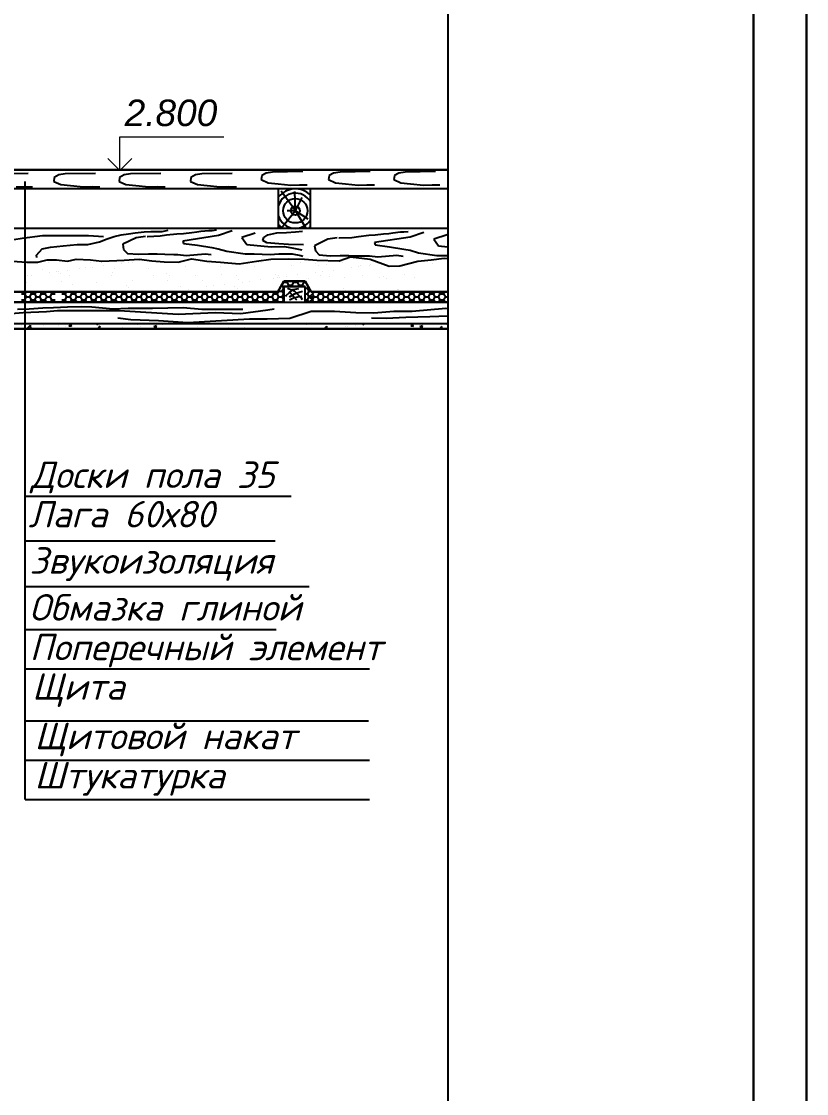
# Model space of a CAD drawing. Header units: millimetres. Extents: x 84778 to 227326, y -44398 to 146312.
# Drawn here: x 219918 to 227326, y -8032 to 2085 of the extents above; entities that cross this region are included whole.
import ezdxf

# ---------------------------------------------------------------- set-up
doc = ezdxf.new("R2010")
doc.units = ezdxf.units.MM
doc.header["$LTSCALE"] = 10
doc.layers.add('Основная', color=7, linetype='Continuous', lineweight=30)
doc.layers.add('Тонкая', color=7, linetype='Continuous', lineweight=25)
doc.layers.add('Размерная', color=7, linetype='Continuous')
doc.styles.add('Isocpeur', font='isocpeui.ttf')
doc.styles.add('STIL 888', font='ARIALI.TTF')

msp = doc.modelspace()

# ---------------------------------------------------------------- linework, layer by layer
at = {"lineweight": 30}
for p, q in [((227326.4, 15002.5), (227326.4, -44397.5)), ((226826.4, 14502.5), (226826.4, -43897.5))]:
    msp.add_line(p, q, dxfattribs=at)
at = {"layer": 'Основная', "ltscale": 50}
for p, q in [((216066.7, 684.6), (223942.8, 684.6)), ((216066.7, 684.6), (223942.8, 684.6)), ((216066.7, -815.4), (223942.8, -815.4)), ((216066.7, -815.4), (223942.8, -815.4)), ((216068.9, -815.4), (223942.8, -815.4))]:
    msp.add_line(p, q, dxfattribs=at)
at = {"layer": 'Размерная', "linetype": 'Continuous', "lineweight": 20}
for p, q in [((220847.5, 997.7), (221827.6, 997.7)), ((220847.5, 677.7), (220847.5, 997.7)), ((220734.4, 790.9), (220847.5, 677.7)), ((220960.6, 790.9), (220847.5, 677.7))]:
    msp.add_line(p, q, dxfattribs=at)
at = {"layer": 'Тонкая', "ltscale": 50}
for p, q in [((223942.8, 5074.8), (223942.8, -9730.4)), ((216068.9, 684.6), (223942.8, 684.6)), ((216068.9, 684.6), (223942.8, 684.6)), ((216068.9, 134.6), (223942.8, 134.6)), ((216068.9, -765.4), (223942.8, -765.4)), ((216068.9, -815.4), (223942.8, -815.4))]:
    msp.add_line(p, q, dxfattribs=at)
at = {"layer": 'Тонкая', "linetype": 'Continuous', "ltscale": 1000}
for p, q in [((219980.3, 651.6), (219695.2, 646.5)), ((220227.7, 613.7), (220222.6, 575.9)), ((220270.6, 636.4), (220227.7, 613.7)), ((220331.2, 646.5), (220270.6, 636.4)), ((220616.3, 651.6), (220331.2, 646.5)), ((220843.4, 613.7), (220838.4, 575.9)), ((220886.3, 636.4), (220843.4, 613.7)), ((220946.9, 646.5), (220886.3, 636.4)), ((221232.1, 651.6), (220946.9, 646.5)), ((221517.3, 613.7), (221512.2, 575.9)), ((221560.2, 636.4), (221517.3, 613.7)), ((221620.8, 646.5), (221560.2, 636.4)), ((221905.9, 651.6), (221620.8, 646.5)), ((222184.8, 630.1), (222179.7, 592.3)), ((222227.7, 652.8), (222184.8, 630.1)), ((222288.3, 662.9), (222227.7, 652.8)), ((222573.4, 667.9), (222288.3, 662.9)), ((222820.8, 630.1), (222815.7, 592.3)), ((222863.7, 652.8), (222820.8, 630.1)), ((222924.2, 662.9), (222863.7, 652.8)), ((223209.4, 667.9), (222924.2, 662.9)), ((223436.5, 630.1), (223431.5, 592.3)), ((223479.4, 652.8), (223436.5, 630.1)), ((223540, 662.9), (223479.4, 652.8)), ((223825.2, 667.9), (223540, 662.9)), ((216068.9, 509.6), (223942.8, 509.6)), ((219866.8, 523), (219947.5, 528)), ((219947.5, 528), (220020.7, 525.5)), ((219952.2, -5257.6), (219952.2, 575.6)), ((220222.6, 575.9), (220288.3, 545.7)), ((220288.3, 545.7), (220381.6, 535.6)), ((220381.6, 535.6), (220502.8, 523)), ((220502.8, 523), (220583.5, 528)), ((220583.5, 528), (220656.7, 525.5)), ((220838.4, 575.9), (220904, 545.7)), ((220904, 545.7), (220997.4, 535.6)), ((220997.4, 535.6), (221118.5, 523)), ((221118.5, 523), (221199.3, 528)), ((221199.3, 528), (221272.4, 525.5)), ((221512.2, 575.9), (221577.9, 545.7)), ((221577.9, 545.7), (221671.2, 535.6)), ((221671.2, 535.6), (221792.4, 523)), ((221792.4, 523), (221873.1, 528)), ((221873.1, 528), (221946.3, 525.5)), ((222179.7, 592.3), (222245.4, 562)), ((222245.4, 562), (222338.7, 552)), ((222338.7, 552), (222459.9, 539.3)), ((222344.1, 135.5), (222344.1, 509.6)), ((222459.9, 539.3), (222540.6, 544.4)), ((222540.6, 544.4), (222613.8, 541.9)), ((222644.1, 135.5), (222644.1, 509.6)), ((222815.7, 592.3), (222881.3, 562)), ((222881.3, 562), (222974.7, 552)), ((222974.7, 552), (223095.8, 539.3)), ((223095.8, 539.3), (223176.6, 544.4)), ((223176.6, 544.4), (223249.8, 541.9)), ((223431.5, 592.3), (223497.1, 562)), ((223497.1, 562), (223590.5, 552)), ((223590.5, 552), (223711.6, 539.3)), ((223711.6, 539.3), (223792.4, 544.4)), ((223792.4, 544.4), (223865.5, 541.9)), ((222502.6, 298.4), (222369, 482.1)), ((222502.6, 298.4), (222497.4, 481.7)), ((222502.6, 298.4), (222566.9, 423.2)), ((222502.6, 298.4), (222370.7, 135.5)), ((222502.6, 298.4), (222425.7, 296.5)), ((222502.6, 298.4), (222619.7, 221.4)), ((222502.6, 298.4), (222598.1, 139.5)), ((221075.9, 98.9), (221137.5, 103.7)), ((221137.5, 103.7), (221173, 101.3)), ((221173, 101.3), (221246.3, 103.7)), ((221246.3, 103.7), (221300.8, 115.5)), ((221574, 98.9), (221611.9, 106)), ((221611.9, 106), (221685.3, 113)), ((221685.3, 113), (221716, 113)), ((221716, 113), (221758.6, 117.8)), ((221905.1, 108.1), (221777.7, 64.9)), ((222504, 100.9), (222568.9, 105.7)), ((223525.6, 98.6), (223568.2, 103.4)), ((219768.5, 13.2), (219925.2, 39.3)), ((219925.2, 39.3), (220116.6, 65.4)), ((220116.6, 65.4), (220264.6, 65.4)), ((220264.6, 65.4), (220421.2, 65.4)), ((220421.2, 65.4), (220551.7, 65.4)), ((220543.4, -19.3), (220654.7, 6.7)), ((220551.7, 65.4), (220691, 56.7)), ((220654.7, 6.7), (220728, 35.1)), ((220728, 35.1), (220791.9, 56.4)), ((220791.9, 56.4), (220858.2, 70.6)), ((220858.2, 70.6), (220926.8, 80)), ((221000.2, 44.6), (220874.8, -16.9)), ((220926.8, 80), (220990.7, 89.5)), ((220990.7, 89.5), (221075.9, 98.9)), ((221087.8, 56.4), (221000.2, 44.6)), ((221103.1, 56.3), (221107.8, 56.3)), ((221107.8, 56.3), (221226.1, 61)), ((221226.1, 61), (221287.7, 70.5)), ((221287.7, 70.5), (221384.7, 82.3)), ((221384.7, 82.3), (221446.2, 84.7)), ((221777.7, 64.9), (221441, 12)), ((221441, 12), (221445.8, -9.6)), ((221446.2, 84.7), (221524.3, 94.1)), ((221524.3, 94.1), (221574, 98.9)), ((222124, 86.5), (221998.9, 45.6)), ((221998.9, 45.6), (222044.6, -19.2)), ((222196.1, 19.2), (222205.7, 45.6)), ((222234.6, -4.8), (222196.1, 19.2)), ((222205.7, 45.6), (222241.8, 72.1)), ((222241.8, 72.1), (222328.4, 88.9)), ((222328.4, 88.9), (222419.8, 93.7)), ((222419.8, 93.7), (222504, 100.9)), ((222809.8, 30.1), (222684.3, -31.3)), ((222897.3, 42), (222809.8, 30.1)), ((222912.6, 41.9), (222917.4, 41.9)), ((222917.4, 41.9), (223035.7, 46.6)), ((223035.7, 46.6), (223097.2, 56.1)), ((223097.2, 56.1), (223194.3, 67.9)), ((223194.3, 67.9), (223255.8, 70.3)), ((223587.2, 50.4), (223250.5, -2.4)), ((223255.8, 70.3), (223333.9, 79.7)), ((223333.9, 79.7), (223383.6, 84.4)), ((223383.6, 84.4), (223421.5, 91.5)), ((223421.5, 91.5), (223494.8, 98.6)), ((223494.8, 98.6), (223525.6, 98.6)), ((223714.7, 93.7), (223587.2, 50.4)), ((223933.5, 72.1), (223808.5, 31.2)), ((223808.5, 31.2), (223854.2, -33.7)), ((220058.3, -121), (220112.7, -59.5)), ((220112.7, -59.5), (220193.2, -45.3)), ((220193.2, -45.3), (220311.5, -31.1)), ((220311.5, -31.1), (220444, -19.3)), ((220444, -19.3), (220543.4, -19.3)), ((220874.8, -16.9), (220881.9, -66.6)), ((220881.9, -66.6), (220917.4, -104.4)), ((221445.8, -9.6), (221580.4, -26.5)), ((221580.4, -26.5), (221715.1, -48.1)), ((221715.1, -48.1), (221775.2, -60.1)), ((221775.2, -60.1), (221854.6, -84.1)), ((221854.6, -84.1), (222027.8, -108.1)), ((222044.6, -19.2), (222275.5, -43.3)), ((222345.2, -12), (222234.6, -4.8)), ((222275.5, -43.3), (222400.5, -38.5)), ((222439, -19.2), (222345.2, -12)), ((222400.5, -38.5), (222484.7, -52.9)), ((222578.5, -24.1), (222439, -19.2)), ((222484.7, -52.9), (222564.1, -69.7)), ((222684.3, -31.3), (222691.4, -81)), ((222691.4, -81), (222726.9, -118.8)), ((223250.5, -2.4), (223255.3, -24)), ((223255.3, -24), (223390, -40.9)), ((223390, -40.9), (223524.7, -62.5)), ((223524.7, -62.5), (223584.8, -74.5)), ((223584.8, -74.5), (223664.2, -98.5)), ((223664.2, -98.5), (223837.3, -122.6)), ((223854.2, -33.7), (223942.8, -42.9)), ((219829.7, -178), (219969.4, -187.3)), ((219969.4, -187.3), (220071.8, -187.3)), ((220063, -142.2), (220058.3, -121)), ((220071.8, -187.3), (220160.3, -164.1)), ((220160.3, -164.1), (220248.8, -164.1)), ((220176.7, -190.1), (220176.7, -190.1)), ((220248.8, -164.1), (220351.3, -178)), ((220351.3, -178), (220435.1, -159.4)), ((220435.1, -159.4), (220570.2, -164.1)), ((220570.2, -164.1), (220677.3, -178)), ((220572.2, -189.4), (220572.2, -189.4)), ((220669, -185), (220669, -185)), ((220677.3, -178), (220888.5, -168.6)), ((220865.5, -196.1), (220865.5, -196.1)), ((220888.5, -168.6), (221028.2, -159.3)), ((220917.4, -104.4), (221021.5, -111.5)), ((220931.6, -187.4), (220931.6, -187.4)), ((220967.7, -188.7), (220967.7, -188.7)), ((221021.5, -111.5), (221116.2, -109.1)), ((221028.2, -159.3), (221149.3, -173.2)), ((221034.9, -173.8), (221034.9, -173.8)), ((221116.2, -109.1), (221199, -109.1)), ((221149.3, -173.2), (221265.7, -182.6)), ((221161.3, -174.8), (221161.3, -174.8)), ((221199, -109.1), (221270, -111.5)), ((221265.7, -182.6), (221396.1, -187.2)), ((221270, -111.5), (221355.2, -113.9)), ((221355.2, -113.9), (221393.1, -113.9)), ((221363.2, -188), (221363.2, -188)), ((221393.1, -113.9), (221471.2, -123.3)), ((221396.1, -187.2), (221521.9, -154.6)), ((221471.2, -123.3), (221649.8, -106.9)), ((221521.9, -154.6), (221666.2, -177.9)), ((221649.8, -106.9), (221708.9, -114)), ((221666.2, -177.9), (221796.6, -187.2)), ((221669.5, -179.2), (221669.5, -179.2)), ((221692.9, -200.6), (221692.9, -200.6)), ((221758.7, -187.2), (221758.7, -187.2)), ((221796.6, -187.2), (221973.6, -201.2)), ((221973.6, -201.2), (222136.6, -177.9)), ((222027.8, -108.1), (222114.4, -108.1)), ((222114.4, -108.1), (222188.9, -110.6)), ((222136.6, -177.9), (222271.7, -159.3)), ((222154.2, -186.5), (222154.2, -186.5)), ((222185.1, -190.4), (222185.1, -190.4)), ((222188.9, -110.6), (222265.9, -113)), ((222265.9, -113), (222345.2, -108.1)), ((222271.7, -159.3), (222441.2, -154.5)), ((222345.2, -108.1), (222472.7, -108.1)), ((222441.2, -154.5), (222590.2, -159.1)), ((222472.7, -108.1), (222554.5, -122.6)), ((222549.7, -185.8), (222549.7, -185.8)), ((222554.5, -122.6), (222573.7, -129.8)), ((222590.2, -159.1), (222706.6, -168.5)), ((222693.3, -194.8), (222693.3, -194.8)), ((222706.6, -168.5), (222916.2, -173.1)), ((222726.9, -118.8), (222831.1, -125.9)), ((222831.1, -125.9), (222925.7, -123.6)), ((222916.2, -173.1), (223023.3, -135.9)), ((222925.7, -123.6), (223008.6, -123.6)), ((222945.2, -185.1), (222945.2, -185.1)), ((223008.6, -123.6), (223079.6, -125.9)), ((223023.3, -135.9), (223209.6, -159.1)), ((223079.6, -125.9), (223164.8, -128.3)), ((223164.8, -128.3), (223202.6, -128.3)), ((223202.6, -128.3), (223280.7, -137.7)), ((223209.6, -159.1), (223386.6, -224.3)), ((223280.7, -137.7), (223459.3, -121.3)), ((223459.3, -121.3), (223518.5, -128.4)), ((223489, -219.6), (223656.7, -177.8)), ((223656.7, -177.8), (223782.5, -163.8)), ((223782.5, -163.8), (223905.7, -147.8)), ((223795.8, -197.5), (223795.8, -197.5)), ((223837.3, -122.6), (223923.9, -122.6)), ((223905.7, -147.8), (223942.8, -152.8)), ((223923.9, -122.6), (223942.8, -123.2)), ((220119.4, -259.2), (220119.4, -259.2)), ((220181.8, -286.1), (220181.8, -286.1)), ((220247.9, -277.4), (220247.9, -277.4)), ((220263.8, -275), (220263.8, -275)), ((220287.2, -296.5), (220287.2, -296.5)), ((220351.2, -263.8), (220351.2, -263.8)), ((220462.4, -246.8), (220462.4, -246.8)), ((220523.7, -241.1), (220523.7, -241.1)), ((220589.8, -232.4), (220589.8, -232.4)), ((220693, -218.8), (220693, -218.8)), ((220779.5, -286.3), (220779.5, -286.3)), ((220794.9, -242.6), (220794.9, -242.6)), ((221119.7, -244.2), (221119.7, -244.2)), ((221287.7, -290.6), (221287.7, -290.6)), ((221462.8, -231.8), (221462.8, -231.8)), ((221795.2, -227.6), (221795.2, -227.6)), ((221803.4, -301.9), (221803.4, -301.9)), ((222120.1, -229.1), (222120.1, -229.1)), ((222463.1, -216.8), (222463.1, -216.8)), ((222691.9, -284.5), (222691.9, -284.5)), ((222716.7, -216.2), (222716.7, -216.2)), ((222758, -275.8), (222758, -275.8)), ((222795.5, -212.5), (222795.5, -212.5)), ((222861.2, -262.2), (222861.2, -262.2)), ((223033.7, -239.4), (223033.7, -239.4)), ((223099.8, -230.7), (223099.8, -230.7)), ((223120.4, -214.1), (223120.4, -214.1)), ((223203.1, -217.2), (223203.1, -217.2)), ((223209, -206), (223209, -206)), ((223386.6, -224.3), (223489, -219.6)), ((219966.3, -376.7), (219966.3, -376.7)), ((219974, -313.7), (219974, -313.7)), ((220009.3, -308.8), (220009.3, -308.8)), ((220298.7, -372.5), (220298.7, -372.5)), ((220369.5, -312.9), (220369.5, -312.9)), ((220397.7, -397.7), (220397.7, -397.7)), ((220623.6, -374), (220623.6, -374)), ((220765, -312.2), (220765, -312.2)), ((220905.9, -402.1), (220905.9, -402.1)), ((220966.6, -361.7), (220966.6, -361.7)), ((221160.5, -311.5), (221160.5, -311.5)), ((221299, -357.4), (221299, -357.4)), ((221311.1, -312.1), (221311.1, -312.1)), ((221556, -310.8), (221556, -310.8)), ((221623.9, -359), (221623.9, -359)), ((221835.7, -397.2), (221835.7, -397.2)), ((221951.5, -310.1), (221951.5, -310.1)), ((221966.9, -346.6), (221966.9, -346.6)), ((222008.2, -374.5), (222008.2, -374.5)), ((222074.3, -365.8), (222074.3, -365.8)), ((222177.5, -352.2), (222177.5, -352.2)), ((222299.3, -342.4), (222299.3, -342.4)), ((222311.5, -306.2), (222311.5, -306.2)), ((222335, -327.7), (222335, -327.7)), ((222337.3, -465.4), (222394.1, -365.4)), ((222394.1, -365.4), (222337.3, -465.4)), ((222337.3, -465.4), (222394.1, -365.4)), ((222347, -309.3), (222347, -309.3)), ((222350, -329.5), (222350, -329.5)), ((222372.3, -403.8), (222378.3, -403.8)), ((222378.2, -403.8), (222394.1, -376.3)), ((222394.1, -431.3), (222378.2, -403.9)), ((222394.1, -376.4), (222391, -370.9)), ((222394.1, -365.4), (222594.1, -365.4)), ((222594.1, -365.4), (222394.1, -365.4)), ((222394.1, -365.4), (222594.1, -365.4)), ((222394.1, -365.4), (222594.1, -365.4)), ((222394.1, -376.3), (222425.9, -376.3)), ((222416.1, -320.8), (222416.1, -320.8)), ((222425.8, -376.3), (222432.1, -365.4)), ((222441.7, -403.9), (222425.8, -376.4)), ((222435, -415.4), (222441.7, -403.8)), ((222441.8, -403.8), (222473.5, -403.8)), ((222473.4, -403.8), (222489.3, -376.3)), ((222480.1, -415.4), (222473.5, -403.9)), ((222489.3, -376.4), (222483, -365.4)), ((222489.4, -376.3), (222521.1, -376.3)), ((222519.4, -307.2), (222519.4, -307.2)), ((222521.1, -376.3), (222527.4, -365.4)), ((222537, -403.9), (222521.1, -376.4)), ((222530.2, -415.4), (222536.9, -403.8)), ((222537, -403.8), (222568.8, -403.8)), ((222568.7, -403.8), (222584.6, -376.3)), ((222575.4, -415.4), (222568.7, -403.9)), ((222584.6, -376.4), (222578.3, -365.4)), ((222584.6, -376.3), (222600.5, -376.3)), ((222594.1, -365.4), (222652.5, -465.4)), ((222652.5, -465.4), (222594.1, -365.4)), ((222594.1, -365.4), (222652.5, -465.4)), ((222624.2, -344), (222624.2, -344)), ((222742.5, -308.6), (222742.5, -308.6)), ((222827.2, -317.5), (222827.2, -317.5)), ((222967.2, -331.6), (222967.2, -331.6)), ((223138, -307.9), (223138, -307.9)), ((223299.7, -327.4), (223299.7, -327.4)), ((223335.4, -321.8), (223335.4, -321.8)), ((223358.8, -343.3), (223358.8, -343.3)), ((223533.5, -307.2), (223533.5, -307.2)), ((223624.6, -328.9), (223624.6, -328.9)), ((219652.5, -465.4), (222337.3, -465.4)), ((222337.3, -465.4), (219652.5, -465.4)), ((219652.5, -465.4), (222337.3, -465.4)), ((219917.6, -486.3), (219949.4, -486.3)), ((219949.3, -486.3), (219961.4, -465.4)), ((219965.2, -513.8), (219949.3, -486.3)), ((219996.9, -513.8), (220012.8, -486.3)), ((220012.8, -486.3), (220000.7, -465.4)), ((220012.9, -486.3), (220044.6, -486.3)), ((220044.6, -486.3), (220056.6, -465.4)), ((220060.5, -513.8), (220044.6, -486.3)), ((220092.2, -513.8), (220108.1, -486.3)), ((220108.1, -486.3), (220096, -465.4)), ((220108.1, -486.3), (220139.9, -486.3)), ((220139.8, -486.3), (220151.9, -465.4)), ((220155.7, -513.8), (220139.8, -486.3)), ((220187.4, -513.8), (220203.3, -486.3)), ((220203.3, -486.3), (220191.2, -465.4)), ((220203.4, -486.3), (220235.1, -486.3)), ((220298.6, -486.3), (220330.4, -486.3)), ((220330.3, -486.3), (220342.4, -465.4)), ((220346.2, -513.8), (220330.3, -486.3)), ((220377.9, -513.8), (220393.8, -486.3)), ((220393.8, -486.3), (220381.7, -465.4)), ((220393.9, -486.3), (220425.6, -486.3)), ((220425.6, -486.3), (220437.6, -465.4)), ((220441.5, -513.8), (220425.6, -486.3)), ((220473.2, -513.8), (220489.1, -486.3)), ((220489.1, -486.3), (220477, -465.4)), ((220489.1, -486.3), (220520.9, -486.3)), ((220520.8, -486.3), (220532.9, -465.4)), ((220536.7, -513.8), (220520.8, -486.3)), ((220568.4, -513.8), (220584.3, -486.3)), ((220584.3, -486.3), (220572.2, -465.4)), ((220584.4, -486.3), (220616.1, -486.3)), ((220616.1, -486.3), (220628.1, -465.4)), ((220632, -513.8), (220616.1, -486.3)), ((220663.7, -513.8), (220679.6, -486.3)), ((220679.6, -486.3), (220667.5, -465.4)), ((220679.6, -486.3), (220711.4, -486.3)), ((220711.3, -486.3), (220723.4, -465.4)), ((220727.2, -513.8), (220711.3, -486.3)), ((220758.9, -513.8), (220774.8, -486.3)), ((220774.8, -486.3), (220762.7, -465.4)), ((220774.9, -486.3), (220806.6, -486.3)), ((220806.6, -486.3), (220818.6, -465.4)), ((220822.5, -513.8), (220806.6, -486.3)), ((220854.2, -513.8), (220870.1, -486.3)), ((220870.1, -486.3), (220858, -465.4)), ((220870.1, -486.3), (220901.9, -486.3)), ((220901.8, -486.3), (220913.9, -465.4)), ((220917.7, -513.8), (220901.8, -486.3)), ((220929.3, -423.6), (220929.3, -423.6)), ((220949.4, -513.8), (220965.3, -486.3)), ((220965.3, -486.3), (220953.2, -465.4)), ((220965.4, -486.3), (220997.1, -486.3)), ((220997.1, -486.3), (221009.1, -465.4)), ((221013, -513.8), (220997.1, -486.3)), ((221044.7, -513.8), (221060.6, -486.3)), ((221060.6, -486.3), (221048.5, -465.4)), ((221060.6, -486.3), (221092.4, -486.3)), ((221092.3, -486.3), (221104.4, -465.4)), ((221108.2, -513.8), (221092.3, -486.3)), ((221139.9, -513.8), (221155.8, -486.3)), ((221155.8, -486.3), (221143.7, -465.4)), ((221155.9, -486.3), (221187.6, -486.3)), ((221187.6, -486.3), (221199.6, -465.4)), ((221203.5, -513.8), (221187.6, -486.3)), ((221235.2, -513.8), (221251.1, -486.3)), ((221251.1, -486.3), (221239, -465.4)), ((221251.1, -486.3), (221282.9, -486.3)), ((221282.8, -486.3), (221294.9, -465.4)), ((221298.7, -513.8), (221282.8, -486.3)), ((221324.5, -464.5), (221324.5, -464.5)), ((221330.4, -513.8), (221346.3, -486.3)), ((221346.3, -486.3), (221334.2, -465.4)), ((221346.4, -486.3), (221378.1, -486.3)), ((221378.1, -486.3), (221390.1, -465.4)), ((221394, -513.8), (221378.1, -486.3)), ((221390.6, -455.8), (221390.6, -455.8)), ((221421.6, -413.3), (221421.6, -413.3)), ((221425.7, -513.8), (221441.6, -486.3)), ((221441.6, -486.3), (221429.5, -465.4)), ((221441.6, -486.3), (221473.4, -486.3)), ((221473.3, -486.3), (221485.4, -465.4)), ((221489.2, -513.8), (221473.3, -486.3)), ((221493.8, -442.2), (221493.8, -442.2)), ((221520.9, -513.8), (221536.8, -486.3)), ((221536.8, -486.3), (221524.7, -465.4)), ((221536.9, -486.3), (221568.6, -486.3)), ((221568.6, -486.3), (221580.6, -465.4)), ((221584.5, -513.8), (221568.6, -486.3)), ((221616.2, -513.8), (221632.1, -486.3)), ((221632.1, -486.3), (221620, -465.4)), ((221632.1, -486.3), (221663.9, -486.3)), ((221663.8, -486.3), (221675.9, -465.4)), ((221679.7, -513.8), (221663.8, -486.3)), ((221666.3, -419.5), (221666.3, -419.5)), ((221711.4, -513.8), (221727.3, -486.3)), ((221727.3, -486.3), (221715.2, -465.4)), ((221727.4, -486.3), (221759.1, -486.3)), ((221732.4, -410.8), (221732.4, -410.8)), ((221759.1, -486.3), (221771.1, -465.4)), ((221775, -513.8), (221759.1, -486.3)), ((221806.7, -513.8), (221822.6, -486.3)), ((221822.6, -486.3), (221810.5, -465.4)), ((221822.6, -486.3), (221854.4, -486.3)), ((221854.3, -486.3), (221866.4, -465.4)), ((221870.2, -513.8), (221854.3, -486.3)), ((221901.9, -513.8), (221917.8, -486.3)), ((221917.8, -486.3), (221905.7, -465.4)), ((221917.9, -486.3), (221949.6, -486.3)), ((221929.8, -417.7), (221929.8, -417.7)), ((221949.6, -486.3), (221961.6, -465.4)), ((221965.5, -513.8), (221949.6, -486.3)), ((221953.2, -439.1), (221953.2, -439.1)), ((221997.2, -513.8), (222013.1, -486.3)), ((222013.1, -486.3), (222001, -465.4)), ((222013.1, -486.3), (222044.9, -486.3)), ((222044.8, -486.3), (222056.9, -465.4)), ((222060.7, -513.8), (222044.8, -486.3)), ((222092.4, -513.8), (222108.3, -486.3)), ((222108.3, -486.3), (222096.2, -465.4)), ((222108.4, -486.3), (222140.1, -486.3)), ((222140.1, -486.3), (222152.1, -465.4)), ((222156, -513.8), (222140.1, -486.3)), ((222187.7, -513.8), (222203.6, -486.3)), ((222203.6, -486.3), (222191.5, -465.4)), ((222203.6, -486.3), (222235.4, -486.3)), ((222235.3, -486.3), (222247.4, -465.4)), ((222251.2, -513.8), (222235.3, -486.3)), ((222282.9, -513.8), (222298.8, -486.3)), ((222298.8, -486.3), (222286.7, -465.4)), ((222298.9, -486.3), (222330.6, -486.3)), ((222330.6, -486.3), (222346.4, -458.8)), ((222346.5, -513.8), (222330.6, -486.3)), ((222346.5, -458.8), (222343.7, -454.1)), ((222346.5, -458.8), (222378.3, -458.8)), ((222378.2, -458.8), (222394.1, -431.3)), ((222394.1, -486.3), (222378.2, -458.8)), ((222378.2, -513.8), (222394.1, -486.3)), ((222394.1, -415.4), (222394.1, -565.4)), ((222594.1, -415.4), (222394.1, -415.4)), ((222394.1, -565.4), (222394.1, -415.4)), ((222394.1, -415.4), (222594.1, -415.4)), ((222414, -510.9), (222415.7, -502.3)), ((222415.7, -502.3), (222446.6, -473.2)), ((222429.4, -432.1), (222491.1, -457.8)), ((222439.7, -464.7), (222484.3, -509.2)), ((222446.6, -473.2), (222480.8, -445.8)), ((222448.3, -512.6), (222492.8, -485.2)), ((222480.8, -445.8), (222535.7, -435.6)), ((222491.1, -457.8), (222530.5, -493.8)), ((222492.8, -485.2), (222537.4, -468.1)), ((222530.5, -493.8), (222556.2, -524.6)), ((222537.4, -468.1), (222569.9, -459.5)), ((222594.1, -565.4), (222594.1, -415.4)), ((222594.1, -565.4), (222594.1, -415.4)), ((222594.1, -431.3), (222616.4, -431.3)), ((222594.1, -486.3), (222616.4, -486.3)), ((222616.3, -431.3), (222624.4, -417.3)), ((222632.2, -458.8), (222616.3, -431.3)), ((222616.3, -486.3), (222632.2, -458.8)), ((222632.2, -513.8), (222616.3, -486.3)), ((222632.2, -513.8), (222663.6, -486.3)), ((222632.3, -458.8), (222648.6, -458.8)), ((223942.8, -465.4), (222652.5, -465.4)), ((222652.5, -465.4), (223942.8, -465.4)), ((222652.5, -465.4), (223942.8, -465.4)), ((222663.6, -486.3), (222675.6, -465.4)), ((222679.5, -513.8), (222663.6, -486.3)), ((222711.2, -513.8), (222727.1, -486.3)), ((222727.1, -486.3), (222715, -465.4)), ((222727.1, -486.3), (222758.9, -486.3)), ((222758.8, -486.3), (222770.9, -465.4)), ((222774.7, -513.8), (222758.8, -486.3)), ((222803.5, -457.2), (222803.5, -457.2)), ((222806.4, -513.8), (222822.3, -486.3)), ((222822.3, -486.3), (222810.2, -465.4)), ((222822.4, -486.3), (222854.1, -486.3)), ((222854.1, -486.3), (222866.1, -465.4)), ((222870, -513.8), (222854.1, -486.3)), ((222901.7, -513.8), (222917.6, -486.3)), ((222917.6, -486.3), (222905.5, -465.4)), ((222917.6, -486.3), (222949.4, -486.3)), ((222949.3, -486.3), (222961.4, -465.4)), ((222965.2, -513.8), (222949.3, -486.3)), ((222953.6, -433.3), (222953.6, -433.3)), ((222977, -454.7), (222977, -454.7)), ((222996.9, -513.8), (223012.8, -486.3)), ((223012.8, -486.3), (223000.7, -465.4)), ((223012.9, -486.3), (223044.6, -486.3)), ((223044.6, -486.3), (223056.6, -465.4)), ((223060.5, -513.8), (223044.6, -486.3)), ((223092.2, -513.8), (223108.1, -486.3)), ((223108.1, -486.3), (223096, -465.4)), ((223108.1, -486.3), (223139.9, -486.3)), ((223128.4, -458.8), (223128.4, -458.8)), ((223139.8, -486.3), (223151.9, -465.4)), ((223155.7, -513.8), (223139.8, -486.3)), ((223187.4, -513.8), (223203.3, -486.3)), ((223203.3, -486.3), (223191.2, -465.4)), ((223203.4, -486.3), (223235.1, -486.3)), ((223235.1, -486.3), (223247.1, -465.4)), ((223251, -513.8), (223235.1, -486.3)), ((223282.7, -513.8), (223298.6, -486.3)), ((223298.6, -486.3), (223286.5, -465.4)), ((223298.6, -486.3), (223330.4, -486.3)), ((223330.3, -486.3), (223342.4, -465.4)), ((223346.2, -513.8), (223330.3, -486.3)), ((223377.9, -513.8), (223393.8, -486.3)), ((223393.8, -486.3), (223381.7, -465.4)), ((223393.9, -486.3), (223425.6, -486.3)), ((223425.6, -486.3), (223437.6, -465.4)), ((223441.5, -513.8), (223425.6, -486.3)), ((223469.3, -444.5), (223469.3, -444.5)), ((223471.4, -446.4), (223471.4, -446.4)), ((223473.2, -513.8), (223489.1, -486.3)), ((223489.1, -486.3), (223477, -465.4)), ((223489.1, -486.3), (223520.9, -486.3)), ((223520.8, -486.3), (223532.9, -465.4)), ((223536.7, -513.8), (223520.8, -486.3)), ((223568.4, -513.8), (223584.3, -486.3)), ((223584.3, -486.3), (223572.2, -465.4)), ((223584.4, -486.3), (223616.1, -486.3)), ((223616.1, -486.3), (223628.1, -465.4)), ((223632, -513.8), (223616.1, -486.3)), ((223663.7, -513.8), (223679.6, -486.3)), ((223679.6, -486.3), (223667.5, -465.4)), ((223679.6, -486.3), (223711.4, -486.3)), ((223711.3, -486.3), (223723.4, -465.4)), ((223727.2, -513.8), (223711.3, -486.3)), ((223758.9, -513.8), (223774.8, -486.3)), ((223774.8, -486.3), (223762.7, -465.4)), ((223774.9, -486.3), (223806.6, -486.3)), ((223806.6, -486.3), (223818.6, -465.4)), ((223822.5, -513.8), (223806.6, -486.3)), ((223854.2, -513.8), (223870.1, -486.3)), ((223870.1, -486.3), (223858, -465.4)), ((223870.1, -486.3), (223901.9, -486.3)), ((223901.8, -486.3), (223913.9, -465.4)), ((223917.7, -513.8), (223901.8, -486.3)), ((219285.9, -565.4), (222648.3, -565.4)), ((222394.1, -565.4), (219594.1, -565.4)), ((219917.6, -541.3), (219949.4, -541.3)), ((219949.3, -541.3), (219965.2, -513.8)), ((219963.2, -565.4), (219949.3, -541.3)), ((219965.3, -513.8), (219997, -513.8)), ((220012.8, -541.3), (219997, -513.8)), ((219998.9, -565.4), (220012.8, -541.3)), ((220012.9, -541.3), (220044.6, -541.3)), ((220044.6, -541.3), (220060.4, -513.8)), ((220058.5, -565.4), (220044.6, -541.3)), ((220060.5, -513.8), (220092.3, -513.8)), ((220108.1, -541.3), (220092.2, -513.8)), ((220094.1, -565.4), (220108.1, -541.3)), ((220108.1, -541.3), (220139.9, -541.3)), ((220139.8, -541.3), (220155.7, -513.8)), ((220153.7, -565.4), (220139.8, -541.3)), ((220155.8, -513.8), (220187.5, -513.8)), ((220203.3, -541.3), (220187.5, -513.8)), ((220189.4, -565.4), (220203.3, -541.3)), ((220203.4, -541.3), (220235.1, -541.3)), ((220298.6, -541.3), (220330.4, -541.3)), ((220330.3, -541.3), (220346.2, -513.8)), ((220344.2, -565.4), (220330.3, -541.3)), ((220346.3, -513.8), (220378, -513.8)), ((220352.1, -608.4), (220484.4, -604)), ((220393.8, -541.3), (220378, -513.8)), ((220379.9, -565.4), (220393.8, -541.3)), ((220393.9, -541.3), (220425.6, -541.3)), ((220425.6, -541.3), (220441.4, -513.8)), ((220439.5, -565.4), (220425.6, -541.3)), ((220441.5, -513.8), (220473.3, -513.8)), ((220489.1, -541.3), (220473.2, -513.8)), ((220475.1, -565.4), (220489.1, -541.3)), ((220484.4, -604), (220581.4, -608.4)), ((220489.1, -541.3), (220520.9, -541.3)), ((220520.8, -541.3), (220536.7, -513.8)), ((220534.7, -565.4), (220520.8, -541.3)), ((220536.8, -513.8), (220568.5, -513.8)), ((220584.3, -541.3), (220568.5, -513.8)), ((220570.4, -565.4), (220584.3, -541.3)), ((220584.4, -541.3), (220616.1, -541.3)), ((220616.1, -541.3), (220631.9, -513.8)), ((220630, -565.4), (220616.1, -541.3)), ((220632, -513.8), (220663.8, -513.8)), ((220679.6, -541.3), (220663.7, -513.8)), ((220665.6, -565.4), (220679.6, -541.3)), ((220679.6, -541.3), (220711.4, -541.3)), ((220711.3, -541.3), (220727.2, -513.8)), ((220725.2, -565.4), (220711.3, -541.3)), ((220727.3, -513.8), (220759, -513.8)), ((220774.8, -541.3), (220759, -513.8)), ((220760.9, -565.4), (220774.8, -541.3)), ((220774.9, -541.3), (220806.6, -541.3)), ((220806.6, -541.3), (220822.4, -513.8)), ((220820.5, -565.4), (220806.6, -541.3)), ((220822.5, -513.8), (220854.3, -513.8)), ((220870.1, -541.3), (220854.2, -513.8)), ((220856.1, -565.4), (220870.1, -541.3)), ((220870.1, -541.3), (220901.9, -541.3)), ((220901.8, -541.3), (220917.7, -513.8)), ((220915.7, -565.4), (220901.8, -541.3)), ((220917.8, -513.8), (220949.5, -513.8)), ((220965.3, -541.3), (220949.5, -513.8)), ((220951.4, -565.4), (220965.3, -541.3)), ((220965.4, -541.3), (220997.1, -541.3)), ((220997.1, -541.3), (221012.9, -513.8)), ((221011, -565.4), (220997.1, -541.3)), ((221013, -513.8), (221044.8, -513.8)), ((221060.6, -541.3), (221044.7, -513.8)), ((221046.6, -565.4), (221060.6, -541.3)), ((221060.6, -541.3), (221092.4, -541.3)), ((221092.3, -541.3), (221108.2, -513.8)), ((221106.2, -565.4), (221092.3, -541.3)), ((221108.3, -513.8), (221140, -513.8)), ((221155.8, -541.3), (221140, -513.8)), ((221141.9, -565.4), (221155.8, -541.3)), ((221155.9, -541.3), (221187.6, -541.3)), ((221187.6, -541.3), (221203.4, -513.8)), ((221201.5, -565.4), (221187.6, -541.3)), ((221203.5, -513.8), (221235.3, -513.8)), ((221251.1, -541.3), (221235.2, -513.8)), ((221237.1, -565.4), (221251.1, -541.3)), ((221251.1, -541.3), (221282.9, -541.3)), ((221282.8, -541.3), (221298.7, -513.8)), ((221296.7, -565.4), (221282.8, -541.3)), ((221298.8, -513.8), (221330.5, -513.8)), ((221346.3, -541.3), (221330.5, -513.8)), ((221332.4, -565.4), (221346.3, -541.3)), ((221346.4, -541.3), (221378.1, -541.3)), ((221378.1, -541.3), (221393.9, -513.8)), ((221392, -565.4), (221378.1, -541.3)), ((221394, -513.8), (221425.8, -513.8)), ((221441.6, -541.3), (221425.7, -513.8)), ((221427.6, -565.4), (221441.6, -541.3)), ((221441.6, -541.3), (221473.4, -541.3)), ((221473.3, -541.3), (221489.2, -513.8)), ((221487.2, -565.4), (221473.3, -541.3)), ((221489.3, -513.8), (221521, -513.8)), ((221536.8, -541.3), (221521, -513.8)), ((221522.9, -565.4), (221536.8, -541.3)), ((221536.9, -541.3), (221568.6, -541.3)), ((221568.6, -541.3), (221584.4, -513.8)), ((221582.5, -565.4), (221568.6, -541.3)), ((221584.5, -513.8), (221616.3, -513.8)), ((221632.1, -541.3), (221616.2, -513.8)), ((221618.1, -565.4), (221632.1, -541.3)), ((221632.1, -541.3), (221663.9, -541.3)), ((221663.8, -541.3), (221679.7, -513.8)), ((221677.7, -565.4), (221663.8, -541.3)), ((221679.8, -513.8), (221711.5, -513.8)), ((221727.3, -541.3), (221711.5, -513.8)), ((221713.4, -565.4), (221727.3, -541.3)), ((221727.4, -541.3), (221759.1, -541.3)), ((221759.1, -541.3), (221774.9, -513.8)), ((221773, -565.4), (221759.1, -541.3)), ((221775, -513.8), (221806.8, -513.8)), ((221822.6, -541.3), (221806.7, -513.8)), ((221808.6, -565.4), (221822.6, -541.3)), ((221822.6, -541.3), (221854.4, -541.3)), ((221854.3, -541.3), (221870.2, -513.8)), ((221868.2, -565.4), (221854.3, -541.3)), ((221870.3, -513.8), (221902, -513.8)), ((221917.8, -541.3), (221902, -513.8)), ((221903.9, -565.4), (221917.8, -541.3)), ((221917.9, -541.3), (221949.6, -541.3)), ((221949.6, -541.3), (221965.4, -513.8)), ((221963.5, -565.4), (221949.6, -541.3)), ((221965.5, -513.8), (221997.3, -513.8)), ((222013.1, -541.3), (221997.2, -513.8)), ((221999.1, -565.4), (222013.1, -541.3)), ((222013.1, -541.3), (222044.9, -541.3)), ((222044.8, -541.3), (222060.7, -513.8)), ((222058.7, -565.4), (222044.8, -541.3)), ((222060.8, -513.8), (222092.5, -513.8)), ((222108.3, -541.3), (222092.5, -513.8)), ((222094.4, -565.4), (222108.3, -541.3)), ((222108.4, -541.3), (222140.1, -541.3)), ((222140.1, -541.3), (222155.9, -513.8)), ((222154, -565.4), (222140.1, -541.3)), ((222156, -513.8), (222187.8, -513.8)), ((222203.6, -541.3), (222187.7, -513.8)), ((222189.6, -565.4), (222203.6, -541.3)), ((222203.6, -541.3), (222235.4, -541.3)), ((222235.3, -541.3), (222251.2, -513.8)), ((222249.2, -565.4), (222235.3, -541.3)), ((222251.3, -513.8), (222283, -513.8)), ((222298.8, -541.3), (222283, -513.8)), ((222284.9, -565.4), (222298.8, -541.3)), ((222285.9, -565.4), (223942.8, -565.4)), ((222298.9, -541.3), (222330.6, -541.3)), ((222330.6, -541.3), (222346.4, -513.8)), ((222344.5, -565.4), (222330.6, -541.3)), ((222346.5, -513.8), (222378.3, -513.8)), ((222394.1, -541.3), (222378.2, -513.8)), ((222380.1, -565.4), (222394.1, -541.3)), ((222448.3, -543.4), (222484.3, -524.6)), ((222484.3, -509.2), (222511.7, -543.4)), ((222484.3, -524.6), (222525.4, -512.6)), ((222525.4, -512.6), (222564.8, -507.5)), ((222556.2, -524.6), (222566.5, -540)), ((222594.1, -541.3), (222616.4, -541.3)), ((222648.3, -565.4), (222594.1, -565.4)), ((223942.8, -565.4), (222594.1, -565.4)), ((222616.3, -541.3), (222632.2, -513.8)), ((222630.2, -565.4), (222616.3, -541.3)), ((222630.2, -565.4), (222663.6, -541.3)), ((222632.3, -513.8), (222664, -513.8)), ((222632.3, -513.8), (222663.6, -541.3)), ((222663.6, -541.3), (222679.4, -513.8)), ((222677.5, -565.4), (222663.6, -541.3)), ((222679.5, -513.8), (222711.3, -513.8)), ((222727.1, -541.3), (222711.2, -513.8)), ((222713.1, -565.4), (222727.1, -541.3)), ((222727.1, -541.3), (222758.9, -541.3)), ((222758.8, -541.3), (222774.7, -513.8)), ((222772.7, -565.4), (222758.8, -541.3)), ((222774.8, -513.8), (222806.5, -513.8)), ((222822.3, -541.3), (222806.5, -513.8)), ((222808.4, -565.4), (222822.3, -541.3)), ((222822.4, -541.3), (222854.1, -541.3)), ((222854.1, -541.3), (222869.9, -513.8)), ((222868, -565.4), (222854.1, -541.3)), ((222870, -513.8), (222901.8, -513.8)), ((222917.6, -541.3), (222901.7, -513.8)), ((222903.6, -565.4), (222917.6, -541.3)), ((222917.6, -541.3), (222949.4, -541.3)), ((222949.3, -541.3), (222965.2, -513.8)), ((222963.2, -565.4), (222949.3, -541.3)), ((222965.3, -513.8), (222997, -513.8)), ((223012.8, -541.3), (222997, -513.8)), ((222998.9, -565.4), (223012.8, -541.3)), ((223012.9, -541.3), (223044.6, -541.3)), ((223044.6, -541.3), (223060.4, -513.8)), ((223058.5, -565.4), (223044.6, -541.3)), ((223060.5, -513.8), (223092.3, -513.8)), ((223108.1, -541.3), (223092.2, -513.8)), ((223094.1, -565.4), (223108.1, -541.3)), ((223108.1, -541.3), (223139.9, -541.3)), ((223139.8, -541.3), (223155.7, -513.8)), ((223153.7, -565.4), (223139.8, -541.3)), ((223155.8, -513.8), (223187.5, -513.8)), ((223203.3, -541.3), (223187.5, -513.8)), ((223189.4, -565.4), (223203.3, -541.3)), ((223203.4, -541.3), (223235.1, -541.3)), ((223235.1, -541.3), (223250.9, -513.8)), ((223249, -565.4), (223235.1, -541.3)), ((223251, -513.8), (223282.8, -513.8)), ((223298.6, -541.3), (223282.7, -513.8)), ((223284.6, -565.4), (223298.6, -541.3)), ((223298.6, -541.3), (223330.4, -541.3)), ((223330.3, -541.3), (223346.2, -513.8)), ((223344.2, -565.4), (223330.3, -541.3)), ((223346.3, -513.8), (223378, -513.8)), ((223393.8, -541.3), (223378, -513.8)), ((223379.9, -565.4), (223393.8, -541.3)), ((223393.9, -541.3), (223425.6, -541.3)), ((223425.6, -541.3), (223441.4, -513.8)), ((223439.5, -565.4), (223425.6, -541.3)), ((223441.5, -513.8), (223473.3, -513.8)), ((223489.1, -541.3), (223473.2, -513.8)), ((223475.1, -565.4), (223489.1, -541.3)), ((223489.1, -541.3), (223520.9, -541.3)), ((223520.8, -541.3), (223536.7, -513.8)), ((223534.7, -565.4), (223520.8, -541.3)), ((223536.8, -513.8), (223568.5, -513.8)), ((223584.3, -541.3), (223568.5, -513.8)), ((223570.4, -565.4), (223584.3, -541.3)), ((223584.4, -541.3), (223616.1, -541.3)), ((223616.1, -541.3), (223631.9, -513.8)), ((223630, -565.4), (223616.1, -541.3)), ((223632, -513.8), (223663.8, -513.8)), ((223679.6, -541.3), (223663.7, -513.8)), ((223665.6, -565.4), (223679.6, -541.3)), ((223679.6, -541.3), (223711.4, -541.3)), ((223711.3, -541.3), (223727.2, -513.8)), ((223725.2, -565.4), (223711.3, -541.3)), ((223727.3, -513.8), (223759, -513.8)), ((223774.8, -541.3), (223759, -513.8)), ((223760.9, -565.4), (223774.8, -541.3)), ((223774.9, -541.3), (223806.6, -541.3)), ((223806.6, -541.3), (223822.4, -513.8)), ((223820.5, -565.4), (223806.6, -541.3)), ((223822.5, -513.8), (223854.3, -513.8)), ((223870.1, -541.3), (223854.2, -513.8)), ((223856.1, -565.4), (223870.1, -541.3)), ((223870.1, -541.3), (223901.9, -541.3)), ((223901.8, -541.3), (223917.7, -513.8)), ((223915.7, -565.4), (223901.8, -541.3)), ((223917.8, -513.8), (223949.5, -513.8)), ((219932.6, -664.3), (219821.3, -672.9)), ((219880.3, -630.4), (219990.6, -626)), ((220155.1, -655.8), (219932.6, -664.3)), ((219990.6, -626), (220118.4, -617.2)), ((220118.4, -617.2), (220219.9, -612.8)), ((220257.8, -647.2), (220155.1, -655.8)), ((220219.9, -612.8), (220352.1, -608.4)), ((220728.4, -647.2), (220257.8, -647.2)), ((220581.4, -608.4), (220784.3, -626)), ((220839.7, -647.2), (220728.4, -647.2)), ((220784.3, -626), (220925.3, -621.6)), ((221395.9, -681.4), (220839.7, -647.2)), ((220925.3, -621.6), (221044.4, -621.6)), ((221044.4, -621.6), (221154.6, -621.6)), ((221154.6, -621.6), (221442.9, -612.9)), ((221746.8, -664.3), (221395.9, -681.4)), ((221442.9, -612.9), (221619.2, -630.5)), ((221619.2, -630.5), (221830.9, -630.5)), ((221986.4, -672.9), (221746.8, -664.3)), ((221830.9, -630.5), (222007.3, -630.5)), ((222243.1, -638.7), (221986.4, -672.9)), ((222303, -630.1), (222243.1, -638.7)), ((222451.7, -715.8), (222651.3, -649.4)), ((222651.3, -649.4), (222873, -649.4)), ((222873, -649.4), (223072.6, -660.4)), ((223072.6, -660.4), (223244.5, -666)), ((223244.5, -666), (223433, -649.4)), ((223360.9, -715.8), (223543.9, -704.7)), ((223433, -649.4), (223604.9, -649.4)), ((223543.9, -704.7), (223771.2, -699.2)), ((223604.9, -649.4), (223920.9, -621.7)), ((223771.2, -699.2), (223942.8, -694.2)), ((223920.9, -621.7), (223942.8, -622.8)), ((216066.7, -765.4), (223942.8, -765.4)), ((219922.8, -780.2), (219922.8, -780.2)), ((219972.7, -813.4), (220002.4, -782.5)), ((220006.3, -815.4), (220002.5, -782.6)), ((220010.9, -774.6), (220010.9, -774.6)), ((220115.4, -768.2), (220114.9, -765.4)), ((220126.2, -788.8), (220126.2, -788.8)), ((220269.9, -786.8), (220269.9, -786.8)), ((220329.6, -797.4), (220329.6, -797.4)), ((220366.2, -786.7), (220389, -788.7)), ((220367.6, -786.8), (220385.6, -765.4)), ((220388.7, -792.1), (220384.3, -768.2)), ((220532.9, -806), (220532.9, -806)), ((220619.8, -765.4), (220636.8, -776.9)), ((220636.8, -776.6), (220640.6, -765.4)), ((220640.9, -810.7), (220659.3, -788.8)), ((220661.8, -815.4), (220657.6, -792.1)), ((220827.2, -710.3), (220949.2, -726.9)), ((220871.2, -798.4), (220871.2, -798.4)), ((220949.2, -726.9), (221209.7, -738)), ((221015.5, -779.4), (221015.5, -779.4)), ((221041.3, -789.9), (221041.3, -789.9)), ((221049.1, -805.3), (221049.1, -805.3)), ((221165.4, -794.6), (221184.3, -807.4)), ((221166.1, -794.8), (221192.7, -784.5)), ((221184.3, -807.2), (221192.1, -784.1)), ((221209.7, -738), (221487, -754.6)), ((221244.8, -778.5), (221244.8, -778.5)), ((221487, -754.6), (222069.1, -721.4)), ((221577, -797.3), (221577, -797.3)), ((221875.9, -803.2), (221875.9, -803.2)), ((222018.5, -801.1), (222018.5, -801.1)), ((222069.1, -721.4), (222235.4, -721.4)), ((222116.5, -771.5), (222116.5, -771.5)), ((222216.4, -772.5), (222216.4, -772.5)), ((222235.4, -721.4), (222451.7, -715.8)), ((222611.3, -778), (222611.3, -778)), ((222773.6, -815.4), (222798.2, -789.7)), ((222801.3, -815.4), (222798.3, -789.8)), ((222976.9, -795.3), (222976.9, -795.3)), ((222993.3, -792.8), (222993.3, -792.8)), ((223072.3, -782.7), (223072.3, -782.7)), ((223131.3, -765.4), (223147.1, -776.1)), ((223147.1, -775.8), (223150.6, -765.4)), ((223185.8, -768.4), (223185.8, -768.4)), ((223222.3, -710.3), (223360.9, -715.8)), ((223341.9, -768.5), (223341.3, -765.4)), ((223592.6, -787), (223615.4, -789)), ((223594.1, -787.1), (223612.3, -765.4)), ((223615.1, -792.4), (223610.7, -768.5)), ((223675.7, -793.8), (223694.7, -806.6)), ((223676.4, -793.9), (223703, -783.7)), ((223694.6, -806.3), (223702.4, -783.3)), ((223867.4, -811), (223885.8, -789.1)), ((223888.2, -815.4), (223884, -792.4)), ((223928.7, -776.5), (223928.7, -776.5)), ((223932.6, -806.5), (223932.6, -806.5)), ((223942.8, -765.4), (223942.8, -815.4)), ((223942.8, -815.4), (216068.9, -815.4)), ((219972.9, -814.4), (219979.1, -815.4)), ((220077.5, -811.2), (220077.5, -811.2)), ((220639.5, -810.6), (220662.2, -812.6)), ((220736.3, -814.6), (220736.3, -814.6)), ((220775.9, -810.9), (220775.9, -810.9)), ((220930.3, -815.4), (220932.6, -812.7)), ((221739.3, -815.4), (221740.3, -815)), ((221739.4, -815.4), (221739.6, -814.6)), ((223706.5, -814.7), (223706.5, -814.7)), ((223865.9, -810.9), (223888.7, -812.9))]:
    msp.add_line(p, q, dxfattribs=at)
at = {"layer": 'Тонкая'}
for p, q in [((219952.2, -2393.2), (222461.7, -2393.2)), ((219952.2, -2816.5), (222311.5, -2816.5)), ((219952.2, -3246.1), (222633.8, -3246.1)), ((219952.2, -3653.1), (222319.9, -3653.1)), ((219952.2, -4024.1), (223201.9, -4024.1)), ((219952.2, -4515.6), (223191.1, -4515.6)), ((219952.2, -4886.6), (223201.9, -4886.6)), ((219952.2, -4886.6), (223191.1, -4886.6)), ((219952.2, -5257.6), (223201.9, -5257.6))]:
    msp.add_line(p, q, dxfattribs=at)
at = {"layer": 'Тонкая', "linetype": 'Continuous', "ltscale": 1000}
for radius in [115, 42.2]:
    msp.add_circle((222502.6, 298.4), radius, dxfattribs=at)
for radius, start, end in [(206.2, 46.66491, 140.23881), (166.1, 31.58729, 162.59038), (166.1, 197.40962, 328.41271), (206.2, 219.76119, 232.18056), (206.2, 307.81944, 313.33509)]:
    msp.add_arc((222502.6, 298.4), radius, start, end, dxfattribs=at)

# ---------------------------------------------------------------- texts
at = {"layer": 'Размерная', "linetype": 'Continuous', "ltscale": 50, "style": 'STIL 888'}
msp.add_text('2.800', height=250, dxfattribs=at).set_placement((220891.7, 1097.7))
at = {"layer": 'Тонкая', "style": 'Isocpeur'}
for s, p in [('Доски пола 35', (220005, -2317.5)), ('Лага 60х80', (219983.3, -2689.4)), ('Звукоизоляция', (219993.3, -3126.6)), ('Обмазка глиной', (219990.7, -3569)), ('Поперечный элемент ', (219994.9, -3943)), ('Щита', (220017.5, -4315.9)), ('Щитовой накат', (220040.8, -4782.2)), ('Штукатурка', (220040.8, -5153.2))]:
    msp.add_text(s, height=250, dxfattribs=at).set_placement(p)

doc.saveas('drawing.dxf')
